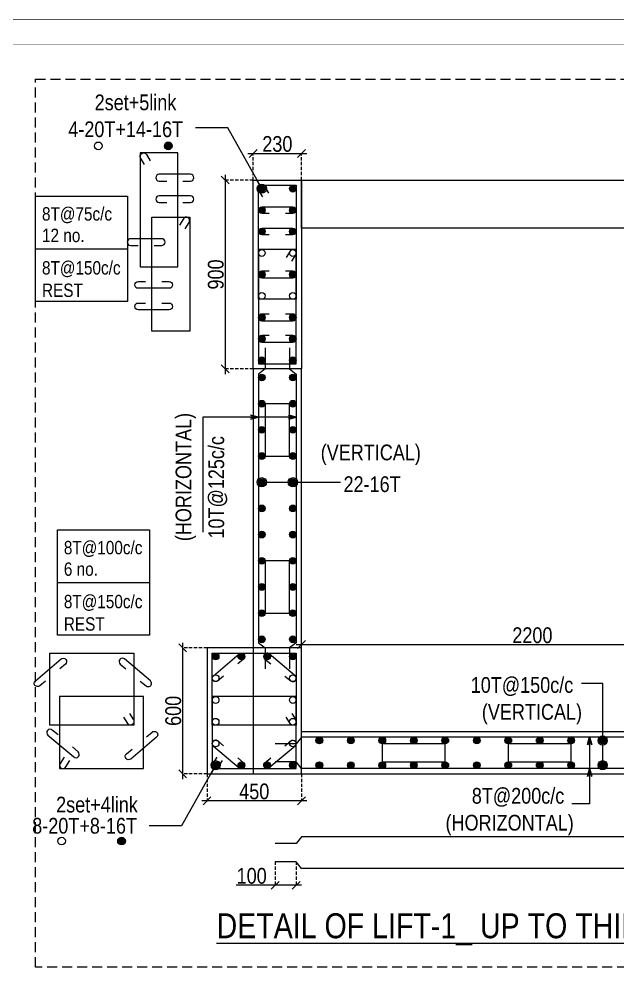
# Model space of a CAD drawing. Header units: millimetres. Extents: x 1112055 to 3390982, y -148532 to 766891.
# Drawn here: x 2568593 to 2579995, y 366024 to 384443 of the extents above; entities that cross this region are included whole.
import ezdxf

# ---------------------------------------------------------------- set-up
doc = ezdxf.new("R2010")
doc.units = ezdxf.units.MM
doc.header["$PDMODE"] = 35
doc.header["$PDSIZE"] = -25
doc.linetypes.add('DASHED2', pattern=[0.375, 0.25, -0.125])
doc.linetypes.add('Hidden', pattern=[9.525, 6.35, -3.175])
for name, color, linetype, lineweight in [('B COL. SIZE DIM', 220, 'Continuous', 25), ('B COLUMN', 1, 'Hidden', 9), ('B P.C.C', 251, 'Continuous', 0), ('B STEEL', 34, 'Continuous', 15), ('B STEEL TEXT', 7, 'Continuous', 15), ('B TITLE BLOCK', 250, 'Continuous', 0)]:
    doc.layers.add(name, color=color, linetype=linetype, lineweight=lineweight)
doc.styles.add('ARIAL', font='arial.ttf')
doc.styles.add('dim inside', font='romans.shx', dxfattribs={"width": 0.8, "height": 125})
doc.styles.add('SWINC', font='swissc.ttf')
doc.dimstyles.new('DIM 1', dxfattribs={"dimscale": 0, "dimtxt": 230, "dimasz": 150, "dimexe": 0.18, "dimexo": 0.0625, "dimgap": 0.5, "dimtad": 1, "dimdec": 0, "dimzin": 0, "dimdsep": 46, "dimtxsty": 'ARIAL', "dimblk": 'OBLIQUE', "dimcen": 6, "dimse1": 1, "dimse2": 1, "dimclrd": 256, "dimclrt": 256, "dimadec": 0, "dimazin": 2, "dimtfac": 0.75, "dimtdec": 0, "dimtix": 1, "dimtofl": 0, "dimtmove": 1, "dimatfit": 3, "dimldrblk": 'OPEN30', "dimfxl": 0.18, "dimfrac": 1, "dimtolj": 1, "dimtzin": 0, "dimlwd": -1, "dimarcsym": 0})
doc.dimstyles.new('dim inside', dxfattribs={"dimtxt": 125, "dimasz": 100, "dimexe": 0, "dimexo": 0, "dimgap": 10, "dimtad": 0, "dimdec": 0, "dimzin": 0, "dimdsep": 46, "dimtxsty": 'dim inside', "dimblk": 'SMALL', "dimcen": 0.09, "dimadec": 0, "dimazin": 0, "dimtfac": 1, "dimtdec": 0, "dimtofl": 0, "dimtmove": 0, "dimatfit": 3, "dimfxl": 1, "dimtolj": 1, "dimtzin": 0, "dimarcsym": 2})

# ---------------------------------------------------------------- blocks, each defined once
blk = doc.blocks.new('_Oblique')
at = {"color": 0, "linetype": 'ByBlock', "lineweight": -2}
blk.add_line((-0.5, -0.5), (0.5, 0.5), dxfattribs=at)
blk = doc.blocks.new('*D1626')
at = {"layer": 'B COL. SIZE DIM', "color": 250, "lineweight": 9, "ltscale": 250, "transparency": 16777216}
blk.add_line((2572950, 381887), (2574070, 381887), dxfattribs=at)
at = {"layer": 'B COL. SIZE DIM', "color": 250, "linetype": 'DASHED2', "lineweight": 9, "ltscale": 250, "transparency": 16777216}
for p, q in [((2573050, 381380), (2573050, 381887)), ((2573970, 381380), (2573970, 381887))]:
    blk.add_line(p, q, dxfattribs=at)
at = {"layer": 'Defpoints', "color": 0, "ltscale": 250, "transparency": 16777216}
for p in [(2573970, 381887), (2573050, 381380), (2573970, 381380)]:
    blk.add_point(p, dxfattribs=at)
at = {"layer": 'B COL. SIZE DIM', "color": 250, "lineweight": 9, "ltscale": 250, "transparency": 16777216, "xscale": 150, "yscale": 150, "zscale": 150, "rotation": 180}
blk.add_blockref('_Oblique', (2573050, 381887), dxfattribs=at)
at = {"layer": 'B COL. SIZE DIM', "color": 250, "lineweight": 9, "ltscale": 250, "transparency": 16777216, "xscale": 150, "yscale": 150, "zscale": 150}
blk.add_blockref('_Oblique', (2573970, 381887), dxfattribs=at)
at = {"layer": 'B COL. SIZE DIM', "color": 6, "ltscale": 250, "transparency": 16777216, "insert": (2573510, 382066), "char_height": 300, "attachment_point": 5, "style": 'SWINC'}
blk.add_mtext('\\A1;230', dxfattribs=at)
blk = doc.blocks.new('*D1627')
at = {"layer": 'B COL. SIZE DIM', "color": 250, "lineweight": 9, "ltscale": 250, "transparency": 16777216}
blk.add_line((2572517, 381480), (2572517, 377680), dxfattribs=at)
at = {"layer": 'B COL. SIZE DIM', "color": 250, "linetype": 'DASHED2', "lineweight": 9, "ltscale": 250, "transparency": 16777216}
for p, q in [((2573050, 381380), (2572517, 381380)), ((2573050, 377780), (2572517, 377780))]:
    blk.add_line(p, q, dxfattribs=at)
at = {"layer": 'Defpoints', "color": 0, "ltscale": 250, "transparency": 16777216}
for p in [(2573050, 381380), (2572517, 377780), (2573050, 377780)]:
    blk.add_point(p, dxfattribs=at)
at = {"layer": 'B COL. SIZE DIM', "color": 250, "lineweight": 9, "ltscale": 250, "transparency": 16777216, "xscale": 150, "yscale": 150, "zscale": 150}
for p, rotation in [((2572517, 381380), 90), ((2572517, 377780), 270)]:
    blk.add_blockref('_Oblique', p, dxfattribs=dict(at, rotation=rotation))
at = {"layer": 'B COL. SIZE DIM', "color": 6, "ltscale": 250, "transparency": 16777216, "insert": (2572338, 379580), "char_height": 300, "attachment_point": 5, "rotation": 90, "style": 'SWINC'}
blk.add_mtext('\\A1;900', dxfattribs=at)
blk = doc.blocks.new('*D1657')
at = {"layer": 'B COL. SIZE DIM', "color": 250, "linetype": 'DASHED2', "lineweight": 9, "ltscale": 250, "transparency": 16777216}
for p, q in [((2572170, 370062), (2572170, 369546)), ((2573970, 370062), (2573970, 369546))]:
    blk.add_line(p, q, dxfattribs=at)
at = {"layer": 'B COL. SIZE DIM', "color": 250, "lineweight": 9, "ltscale": 250, "transparency": 16777216}
blk.add_line((2574070, 369546), (2572070, 369546), dxfattribs=at)
at = {"layer": 'Defpoints', "color": 0, "ltscale": 250, "transparency": 16777216}
for p in [(2572170, 370062), (2573970, 370062), (2572170, 369546)]:
    blk.add_point(p, dxfattribs=at)
at = {"layer": 'B COL. SIZE DIM', "color": 250, "lineweight": 9, "ltscale": 250, "transparency": 16777216, "xscale": 150, "yscale": 150, "zscale": 150, "rotation": 180}
blk.add_blockref('_Oblique', (2572170, 369546), dxfattribs=at)
at = {"layer": 'B COL. SIZE DIM', "color": 250, "lineweight": 9, "ltscale": 250, "transparency": 16777216, "xscale": 150, "yscale": 150, "zscale": 150}
blk.add_blockref('_Oblique', (2573970, 369546), dxfattribs=at)
at = {"layer": 'B COL. SIZE DIM', "color": 6, "ltscale": 250, "transparency": 16777216, "insert": (2573070, 369725), "char_height": 300, "attachment_point": 5, "style": 'SWINC'}
blk.add_mtext('\\A1;450', dxfattribs=at)
blk = doc.blocks.new('*D1658')
at = {"layer": 'B COL. SIZE DIM', "color": 250, "lineweight": 9, "ltscale": 250, "transparency": 16777216}
blk.add_line((2571706, 369962), (2571706, 372562), dxfattribs=at)
at = {"layer": 'B COL. SIZE DIM', "color": 250, "linetype": 'DASHED2', "lineweight": 9, "ltscale": 250, "transparency": 16777216}
for p, q in [((2572170, 372462), (2571706, 372462)), ((2572170, 370062), (2571706, 370062))]:
    blk.add_line(p, q, dxfattribs=at)
at = {"layer": 'Defpoints', "color": 0, "ltscale": 250, "transparency": 16777216}
for p in [(2571706, 372462), (2572170, 372462), (2572170, 370062)]:
    blk.add_point(p, dxfattribs=at)
at = {"layer": 'B COL. SIZE DIM', "color": 250, "lineweight": 9, "ltscale": 250, "transparency": 16777216, "xscale": 150, "yscale": 150, "zscale": 150}
for p, rotation in [((2571706, 372462), 90), ((2571706, 370062), 270)]:
    blk.add_blockref('_Oblique', p, dxfattribs=dict(at, rotation=rotation))
at = {"layer": 'B COL. SIZE DIM', "color": 6, "ltscale": 250, "transparency": 16777216, "insert": (2571527, 371262), "char_height": 300, "attachment_point": 5, "rotation": 90, "style": 'SWINC'}
blk.add_mtext('\\A1;600', dxfattribs=at)
blk = doc.blocks.new('_Open30')
at = {"color": 0, "linetype": 'ByBlock', "lineweight": -2}
for p, q in [((-1, 0.27), (0, 0)), ((0, 0), (-1, -0.27)), ((0, 0), (-1, 0))]:
    blk.add_line(p, q, dxfattribs=at)
blk = doc.blocks.new('*D1628')
at = {"layer": 'B COL. SIZE DIM', "color": 250, "linetype": 'DASHED2', "lineweight": 9, "ltscale": 250, "transparency": 16777216}
for p, q in [((2573470, 368387), (2573470, 367937)), ((2573870, 368387), (2573870, 367937))]:
    blk.add_line(p, q, dxfattribs=at)
at = {"layer": 'B COL. SIZE DIM', "color": 250, "lineweight": 9, "ltscale": 250, "transparency": 16777216}
for p, q in [((2573470, 367937), (2572722, 367937)), ((2573970, 367937), (2573470, 367937))]:
    blk.add_line(p, q, dxfattribs=at)
at = {"layer": 'Defpoints', "color": 0, "ltscale": 250, "transparency": 16777216}
for p in [(2573470, 368387), (2573870, 368387), (2573470, 367937)]:
    blk.add_point(p, dxfattribs=at)
at = {"layer": 'B COL. SIZE DIM', "color": 250, "lineweight": 9, "ltscale": 250, "transparency": 16777216, "xscale": 150, "yscale": 150, "zscale": 150, "rotation": 180}
blk.add_blockref('_Oblique', (2573470, 367937), dxfattribs=at)
at = {"layer": 'B COL. SIZE DIM', "color": 250, "lineweight": 9, "ltscale": 250, "transparency": 16777216, "xscale": 150, "yscale": 150, "zscale": 150}
blk.add_blockref('_Oblique', (2573870, 367937), dxfattribs=at)
at = {"layer": 'B COL. SIZE DIM', "color": 6, "ltscale": 250, "transparency": 16777216, "insert": (2573021, 368116), "char_height": 300, "attachment_point": 5, "style": 'SWINC'}
blk.add_mtext('\\A1;100', dxfattribs=at)
blk = doc.blocks.new('*D5827')
at = {"layer": 'B COL. SIZE DIM', "color": 250, "lineweight": 9, "ltscale": 250, "transparency": 16777216}
blk.add_line((2573870, 372527), (2582870, 372527), dxfattribs=at)
at = {"layer": 'B COL. SIZE DIM', "color": 250, "linetype": 'DASHED2', "lineweight": 9, "ltscale": 250, "transparency": 16777216}
for p, q in [((2573970, 370862), (2573970, 372527)), ((2582770, 370862), (2582770, 372527))]:
    blk.add_line(p, q, dxfattribs=at)
at = {"layer": 'Defpoints', "color": 0, "lineweight": 40, "transparency": 16777216}
for p in [(2582770, 372527), (2573970, 370862), (2582770, 370862)]:
    blk.add_point(p, dxfattribs=at)
at = {"layer": 'B COL. SIZE DIM', "color": 250, "lineweight": 9, "transparency": 16777216, "xscale": 150, "yscale": 150, "zscale": 150, "rotation": 180}
blk.add_blockref('_Oblique', (2573970, 372527), dxfattribs=at)
at = {"layer": 'B COL. SIZE DIM', "color": 250, "lineweight": 9, "transparency": 16777216, "xscale": 150, "yscale": 150, "zscale": 150}
blk.add_blockref('_Oblique', (2582770, 372527), dxfattribs=at)
at = {"layer": 'B COL. SIZE DIM', "color": 6, "transparency": 16777216, "insert": (2578370, 372702), "char_height": 300, "attachment_point": 5, "style": 'SWINC'}
blk.add_mtext('\\A1;2200', dxfattribs=at)

msp = doc.modelspace()

# ---------------------------------------------------------------- hatches: boundary and pattern name
at = {"layer": 'B STEEL', "lineweight": 13}
h = msp.add_hatch(color=256, dxfattribs=at)
h.dxf.hatch_style = 1
edge = h.paths.add_edge_path()
edge.add_arc((2571430.2, 382031.5), 73.3, 0, 360)
at = {"layer": 'B STEEL', "lineweight": 9, "ltscale": 0.5}
h = msp.add_hatch(color=34, dxfattribs=at)
edge = h.paths.add_edge_path()
edge.add_arc((2573213.9, 381215.8), 64, 360, 720, ccw=False)
h = msp.add_hatch(color=34, dxfattribs=at)
edge = h.paths.add_edge_path()
edge.add_arc((2573805.9, 381215.8), 64, -180, 180)
at = {"layer": 'B STEEL', "lineweight": 30}
h = msp.add_hatch(color=34, dxfattribs=at)
edge = h.paths.add_edge_path()
edge.add_arc((2573213.9, 380806.8), 64, -180, 180)
h = msp.add_hatch(color=34, dxfattribs=at)
edge = h.paths.add_edge_path()
edge.add_arc((2573805.9, 380806.8), 64, -180, 180)
h = msp.add_hatch(color=34, dxfattribs=at)
edge = h.paths.add_edge_path()
edge.add_arc((2573213.9, 380397.8), 64, -180, 180)
h = msp.add_hatch(color=34, dxfattribs=at)
edge = h.paths.add_edge_path()
edge.add_arc((2573805.9, 380397.8), 64, -180, 180)
h = msp.add_hatch(color=34, dxfattribs=at)
edge = h.paths.add_edge_path()
edge.add_arc((2573213.9, 379579.8), 64, -180, 180)
h = msp.add_hatch(color=34, dxfattribs=at)
edge = h.paths.add_edge_path()
edge.add_arc((2573805.9, 379579.8), 64, -180, 180)
h = msp.add_hatch(color=34, dxfattribs=at)
edge = h.paths.add_edge_path()
edge.add_arc((2573213.9, 378761.8), 64, -180, 180)
h = msp.add_hatch(color=34, dxfattribs=at)
edge = h.paths.add_edge_path()
edge.add_arc((2573805.9, 378761.8), 64, -180, 180)
h = msp.add_hatch(color=34, dxfattribs=at)
edge = h.paths.add_edge_path()
edge.add_arc((2573213.9, 378352.8), 64, -180, 180)
h = msp.add_hatch(color=34, dxfattribs=at)
edge = h.paths.add_edge_path()
edge.add_arc((2573805.9, 378352.8), 64, -180, 180)
at = {"layer": 'B STEEL', "lineweight": 9, "ltscale": 0.5}
h = msp.add_hatch(color=34, dxfattribs=at)
edge = h.paths.add_edge_path()
edge.add_arc((2573213.9, 377943.8), 64, -360, 0)
h = msp.add_hatch(color=34, dxfattribs=at)
edge = h.paths.add_edge_path()
edge.add_arc((2573805.9, 377943.8), 64, 180, 540, ccw=False)
h = msp.add_hatch(color=34, dxfattribs=at)
edge = h.paths.add_edge_path()
edge.add_arc((2573213.9, 377615.8), 64, -360, 0)
h = msp.add_hatch(color=34, dxfattribs=at)
edge = h.paths.add_edge_path()
edge.add_arc((2573805.9, 377615.8), 64, 180, 540, ccw=False)
h = msp.add_hatch(color=34, dxfattribs=at)
edge = h.paths.add_edge_path()
edge.add_arc((2573213.9, 377116.8), 64, -360, 0)
h = msp.add_hatch(color=34, dxfattribs=at)
edge = h.paths.add_edge_path()
edge.add_arc((2573805.9, 377116.8), 64, 180, 540, ccw=False)
h = msp.add_hatch(color=34, dxfattribs=at)
edge = h.paths.add_edge_path()
edge.add_arc((2573213.9, 376617.8), 64, -360, 0)
h = msp.add_hatch(color=34, dxfattribs=at)
edge = h.paths.add_edge_path()
edge.add_arc((2573805.9, 376617.8), 64, 180, 540, ccw=False)
h = msp.add_hatch(color=34, dxfattribs=at)
edge = h.paths.add_edge_path()
edge.add_arc((2573213.9, 376118.8), 64, -360, 0)
h = msp.add_hatch(color=34, dxfattribs=at)
edge = h.paths.add_edge_path()
edge.add_arc((2573805.9, 376118.8), 64, 180, 540, ccw=False)
h = msp.add_hatch(color=34, dxfattribs=at)
edge = h.paths.add_edge_path()
edge.add_arc((2573213.9, 375619.8), 64, -360, 0)
h = msp.add_hatch(color=34, dxfattribs=at)
edge = h.paths.add_edge_path()
edge.add_arc((2573805.9, 375619.8), 64, 180, 540, ccw=False)
h = msp.add_hatch(color=34, dxfattribs=at)
edge = h.paths.add_edge_path()
edge.add_arc((2573213.9, 375120.8), 64, -360, 0)
h = msp.add_hatch(color=34, dxfattribs=at)
edge = h.paths.add_edge_path()
edge.add_arc((2573805.9, 375120.8), 64, 180, 540, ccw=False)
h = msp.add_hatch(color=34, dxfattribs=at)
edge = h.paths.add_edge_path()
edge.add_arc((2573213.9, 374621.8), 64, -360, 0)
h = msp.add_hatch(color=34, dxfattribs=at)
edge = h.paths.add_edge_path()
edge.add_arc((2573805.9, 374621.8), 64, 180, 540, ccw=False)
h = msp.add_hatch(color=34, dxfattribs=at)
edge = h.paths.add_edge_path()
edge.add_arc((2573213.9, 374122.8), 64, -360, 0)
h = msp.add_hatch(color=34, dxfattribs=at)
edge = h.paths.add_edge_path()
edge.add_arc((2573805.9, 374122.8), 64, 180, 540, ccw=False)
h = msp.add_hatch(color=34, dxfattribs=at)
edge = h.paths.add_edge_path()
edge.add_arc((2573213.9, 373623.8), 64, -360, 0)
h = msp.add_hatch(color=34, dxfattribs=at)
edge = h.paths.add_edge_path()
edge.add_arc((2573805.9, 373623.8), 64, 180, 540, ccw=False)
h = msp.add_hatch(color=34, dxfattribs=at)
edge = h.paths.add_edge_path()
edge.add_arc((2573213.9, 373124.8), 64, -360, 0)
h = msp.add_hatch(color=34, dxfattribs=at)
edge = h.paths.add_edge_path()
edge.add_arc((2573805.9, 373124.8), 64, 180, 540, ccw=False)
h = msp.add_hatch(color=34, dxfattribs=at)
edge = h.paths.add_edge_path()
edge.add_arc((2573213.9, 372625.8), 64, 0, 360, ccw=False)
h = msp.add_hatch(color=34, dxfattribs=at)
edge = h.paths.add_edge_path()
edge.add_arc((2573805.9, 372625.8), 64, -540, -180)
h = msp.add_hatch(color=34, dxfattribs=at)
edge = h.paths.add_edge_path()
edge.add_arc((2572333.9, 372297.8), 64, 0, 360, ccw=False)
h = msp.add_hatch(color=34, dxfattribs=at)
edge = h.paths.add_edge_path()
edge.add_arc((2572824.6, 372297.8), 64, 0, 360, ccw=False)
h = msp.add_hatch(color=34, dxfattribs=at)
edge = h.paths.add_edge_path()
edge.add_arc((2573315.2, 372297.8), 64, 0, 360, ccw=False)
h = msp.add_hatch(color=34, dxfattribs=at)
edge = h.paths.add_edge_path()
edge.add_arc((2573805.9, 372297.8), 64, -540, -180)
h = msp.add_hatch(color=34, dxfattribs=at)
edge = h.paths.add_edge_path()
edge.add_arc((2574309.9, 370697.8), 64, 180, 540, ccw=False)
h = msp.add_hatch(color=34, dxfattribs=at)
edge = h.paths.add_edge_path()
edge.add_arc((2574909.9, 370697.8), 64, 180, 540, ccw=False)
h = msp.add_hatch(color=34, dxfattribs=at)
edge = h.paths.add_edge_path()
edge.add_arc((2575509.9, 370697.8), 64, 180, 540, ccw=False)
h = msp.add_hatch(color=34, dxfattribs=at)
edge = h.paths.add_edge_path()
edge.add_arc((2576109.9, 370697.8), 64, 180, 540, ccw=False)
h = msp.add_hatch(color=34, dxfattribs=at)
edge = h.paths.add_edge_path()
edge.add_arc((2576709.9, 370697.8), 64, 180, 540, ccw=False)
h = msp.add_hatch(color=34, dxfattribs=at)
edge = h.paths.add_edge_path()
edge.add_arc((2577309.9, 370697.8), 64, 180, 540, ccw=False)
h = msp.add_hatch(color=34, dxfattribs=at)
edge = h.paths.add_edge_path()
edge.add_arc((2577909.9, 370697.8), 64, 0, 360)
h = msp.add_hatch(color=34, dxfattribs=at)
edge = h.paths.add_edge_path()
edge.add_arc((2578509.9, 370697.8), 64, 180, 540, ccw=False)
h = msp.add_hatch(color=34, dxfattribs=at)
edge = h.paths.add_edge_path()
edge.add_arc((2579109.9, 370697.8), 64, 180, 540, ccw=False)
h = msp.add_hatch(color=34, dxfattribs=at)
edge = h.paths.add_edge_path()
edge.add_arc((2579709.9, 370697.8), 64, 0, 360)
h = msp.add_hatch(color=34, dxfattribs=at)
edge = h.paths.add_edge_path()
edge.add_arc((2572333.9, 370225.8), 64, -360, 0)
h = msp.add_hatch(color=34, dxfattribs=at)
edge = h.paths.add_edge_path()
edge.add_arc((2572824.6, 370225.8), 64, -360, 0)
h = msp.add_hatch(color=34, dxfattribs=at)
edge = h.paths.add_edge_path()
edge.add_arc((2573315.2, 370225.8), 64, -360, 0)
h = msp.add_hatch(color=34, dxfattribs=at)
edge = h.paths.add_edge_path()
edge.add_arc((2573805.9, 370225.8), 64, 180, 540, ccw=False)
h = msp.add_hatch(color=34, dxfattribs=at)
edge = h.paths.add_edge_path()
edge.add_arc((2574309.9, 370225.8), 64, 180, 540, ccw=False)
h = msp.add_hatch(color=34, dxfattribs=at)
edge = h.paths.add_edge_path()
edge.add_arc((2574909.9, 370225.8), 64, 180, 540, ccw=False)
h = msp.add_hatch(color=34, dxfattribs=at)
edge = h.paths.add_edge_path()
edge.add_arc((2575509.9, 370225.8), 64, 180, 540, ccw=False)
h = msp.add_hatch(color=34, dxfattribs=at)
edge = h.paths.add_edge_path()
edge.add_arc((2576109.9, 370225.8), 64, 180, 540, ccw=False)
h = msp.add_hatch(color=34, dxfattribs=at)
edge = h.paths.add_edge_path()
edge.add_arc((2576709.9, 370225.8), 64, 180, 540, ccw=False)
h = msp.add_hatch(color=34, dxfattribs=at)
edge = h.paths.add_edge_path()
edge.add_arc((2577309.9, 370225.8), 64, 180, 540, ccw=False)
h = msp.add_hatch(color=34, dxfattribs=at)
edge = h.paths.add_edge_path()
edge.add_arc((2577909.9, 370225.8), 64, 0, 360)
h = msp.add_hatch(color=34, dxfattribs=at)
edge = h.paths.add_edge_path()
edge.add_arc((2578509.9, 370225.8), 64, 180, 540, ccw=False)
h = msp.add_hatch(color=34, dxfattribs=at)
edge = h.paths.add_edge_path()
edge.add_arc((2579109.9, 370225.8), 64, 180, 540, ccw=False)
h = msp.add_hatch(color=34, dxfattribs=at)
edge = h.paths.add_edge_path()
edge.add_arc((2579709.9, 370225.8), 64, 0, 360)
at = {"layer": 'B STEEL', "lineweight": 13}
h = msp.add_hatch(color=256, dxfattribs=at)
h.dxf.hatch_style = 1
edge = h.paths.add_edge_path()
edge.add_arc((2570540.6, 368779.5), 73.3, 0, 360)

# ---------------------------------------------------------------- linework, layer by layer
at = {"layer": 'B COLUMN', "color": 1, "linetype": 'ByBlock', "lineweight": 20}
for points in [[(2573969.9, 377779.8), (2573049.9, 377779.8), (2573049.9, 370061.8), (2583689.9, 370061.8), (2583689.9, 381379.8), (2582769.9, 381379.8), (2582769.9, 370861.8), (2573969.9, 370861.8)], [(2573969.9, 377779.8), (2573049.9, 377779.8), (2573049.9, 381379.8), (2573969.9, 381379.8)], [(2582769.9, 380459.8), (2573969.9, 380459.8), (2573969.9, 381379.8), (2582769.9, 381379.8)], [(2573969.9, 372461.8), (2572169.9, 372461.8), (2572169.9, 370061.8), (2573969.9, 370061.8)]]:
    msp.add_lwpolyline(points, close=True, dxfattribs=at)
at = {"layer": 'B P.C.C', "color": 250, "lineweight": 0, "ltscale": 30}
for p, q in [((2568903.6, 380068.4), (2570656.8, 380068.4)), ((2569319.9, 373707.7), (2571073, 373707.7))]:
    msp.add_line(p, q, dxfattribs=at)
at = {"layer": 'B P.C.C', "color": 250, "linetype": 'Hidden', "lineweight": 0, "ltscale": 30}
msp.add_lwpolyline([(2588175.5, 366378.9), (2568903.6, 366378.9), (2568903.6, 383300.8), (2588175.5, 383300.8)], close=True, dxfattribs=at)
at = {"layer": 'B P.C.C', "color": 250, "lineweight": 0, "ltscale": 30}
for points in [[(2568903.6, 381071), (2570656.8, 381071), (2570656.8, 379065.8), (2568903.6, 379065.8)], [(2569319.9, 374710.3), (2571073, 374710.3), (2571073, 372705.1), (2569319.9, 372705.1)]]:
    msp.add_lwpolyline(points, close=True, dxfattribs=at)
at = {"layer": 'B STEEL', "lineweight": 13}
for points in [[(2570895.2, 379724.9), (2571615.2, 379724.9), (2571615.2, 381897.9), (2570895.2, 381897.9)], [(2573869.9, 379106.8), (2573149.9, 379106.8), (2573149.9, 381279.8), (2573869.9, 381279.8)], [(2571119.2, 380670.9), (2571839.2, 380670.9), (2571839.2, 378497.9), (2571119.2, 378497.9)], [(2573869.9, 380052.8), (2573149.9, 380052.8), (2573149.9, 377879.8), (2573869.9, 377879.8)]]:
    msp.add_lwpolyline(points, close=True, dxfattribs=at)
at = {"layer": 'B STEEL', "color": 34, "lineweight": 9, "ltscale": 0.5}
for points in [[(2570979.5, 381678.9), (2570904.7, 381800.3, -1), (2571013.8, 381867.4), (2571088.5, 381746)], [(2571709.7, 381360.9), (2571852.4, 381360.9, 1), (2571852.4, 381488.9), (2571260.4, 381488.9, 1), (2571260.4, 381360.9), (2571403.1, 381360.9)], [(2573234.2, 381060.8), (2573159.4, 381182.3, -1), (2573268.5, 381249.4), (2573343.2, 381127.9)], [(2571709.7, 380951.9), (2571852.4, 380951.9, 1), (2571852.4, 381079.9), (2571260.4, 381079.9, 1), (2571260.4, 380951.9), (2571403.1, 380951.9)], [(2573356.6, 380742.8), (2573213.9, 380742.8, -1), (2573213.9, 380870.8), (2573805.9, 380870.8, -1), (2573805.9, 380742.8), (2573663.3, 380742.8)], [(2571754.9, 380451.9), (2571829.7, 380573.4, 1), (2571720.7, 380640.5), (2571645.9, 380519)], [(2573356.6, 380333.8), (2573213.9, 380333.8, -1), (2573213.9, 380461.8), (2573805.9, 380461.8, -1), (2573805.9, 380333.8), (2573663.3, 380333.8)], [(2571163, 380133.9), (2571305.6, 380133.9, 1), (2571305.6, 380261.9), (2570713.7, 380261.9, 1), (2570713.7, 380133.9), (2570856.3, 380133.9)], [(2573785.7, 379833.8), (2573860.4, 379955.3, 1), (2573751.4, 380022.4), (2573676.6, 379900.9)], [(2573356.6, 379643.8), (2573213.9, 379643.8, 1), (2573213.9, 379515.8), (2573805.9, 379515.8, 1), (2573805.9, 379643.8), (2573663.3, 379643.8)], [(2571306.5, 379443.9), (2571449.1, 379443.9, -1), (2571449.1, 379315.9), (2570857.2, 379315.9, -1), (2570857.2, 379443.9), (2570999.8, 379443.9)], [(2571306.5, 379034.9), (2571449.1, 379034.9, -1), (2571449.1, 378906.9), (2570857.2, 378906.9, -1), (2570857.2, 379034.9), (2570999.8, 379034.9)], [(2573356.6, 378825.9), (2573213.9, 378825.9, 1), (2573213.9, 378697.8), (2573805.9, 378697.8, 1), (2573805.9, 378825.9), (2573663.3, 378825.9)], [(2573356.6, 378416.9), (2573213.9, 378416.9, 1), (2573213.9, 378288.8), (2573805.9, 378288.8, 1), (2573805.9, 378416.9), (2573663.3, 378416.9)], [(2569090.1, 371830.8), (2568981.2, 371738.8, -1), (2568898.6, 371836.6), (2569389.2, 372251, -1), (2569471.8, 372153.2), (2569362.8, 372061.2)], [(2570897.9, 371830.8), (2571006.9, 371738.8, 1), (2571089.5, 371836.6), (2570598.9, 372251, 1), (2570516.3, 372153.2), (2570625.3, 372061.2)], [(2572484.2, 371926.5), (2572375.2, 371834.5, -1), (2572292.6, 371932.3), (2572783.3, 372346.7, -1), (2572865.9, 372248.9), (2572756.9, 372156.9)], [(2573655.6, 371926.5), (2573764.6, 371834.5, 1), (2573847.2, 371932.3), (2573356.6, 372346.7, 1), (2573273.9, 372248.9), (2573382.9, 372156.9)], [(2570692.7, 371209.7), (2570767.4, 371088.2, -1), (2570658.4, 371021.1), (2570583.6, 371142.6)], [(2573785.7, 371209.7), (2573860.4, 371088.2, -1), (2573751.4, 371021.1), (2573676.6, 371142.6)], [(2569330.7, 370804.3), (2569221.7, 370896.3, 1), (2569139.1, 370798.5), (2569629.7, 370384.1, 1), (2569712.4, 370481.9), (2569603.4, 370574)], [(2571015.4, 370764.9), (2571124.4, 370857, -1), (2571207, 370759.1), (2570716.4, 370344.7, -1), (2570633.8, 370442.6), (2570742.7, 370534.6)], [(2572484.2, 370597.1), (2572375.2, 370689.1, 1), (2572292.6, 370591.3), (2572783.3, 370176.9, 1), (2572865.9, 370274.8), (2572756.9, 370366.8)], [(2573655.6, 370597.1), (2573764.6, 370689.1, -1), (2573847.2, 370591.3), (2573356.6, 370176.9, -1), (2573273.9, 370274.8), (2573382.9, 370366.8)], [(2569446, 370380.9), (2569371.2, 370259.4, 1), (2569480.2, 370192.3), (2569555, 370313.8)], [(2572354.2, 370380.9), (2572279.4, 370259.4, 1), (2572388.5, 370192.3), (2572463.2, 370313.8)]]:
    msp.add_lwpolyline(points, format="xyb", dxfattribs=at)
at = {"layer": 'B STEEL', "lineweight": 13}
for points in [[(2573278, 378179.8), (2573278, 377779.8), (2573149.9, 377679.8), (2573149.9, 372561.8), (2573278, 372461.8), (2573278, 372061.8)], [(2573741.9, 378179.8), (2573741.9, 377779.8), (2573869.9, 377679.8), (2573869.9, 372561.8), (2573741.9, 372461.8), (2573741.9, 372061.8)], [(2583269.9, 370633.8), (2582869.9, 370633.8), (2582769.9, 370761.8), (2573969.9, 370761.8), (2573869.9, 370633.8), (2573469.9, 370633.8)], [(2583269.9, 370289.9), (2582869.9, 370289.9), (2582769.9, 370161.8), (2573969.9, 370161.8), (2573869.9, 370289.9), (2573469.9, 370289.9)], [(2583269.9, 368731), (2582869.9, 368731), (2582769.9, 368859), (2573969.9, 368859), (2573869.9, 368731), (2573469.9, 368731)], [(2583269.9, 368387.1), (2582869.9, 368387.1), (2582769.9, 368259), (2573969.9, 368259), (2573869.9, 368387.1), (2573469.9, 368387.1)]]:
    msp.add_lwpolyline(points, dxfattribs=at)
at = {"layer": 'B STEEL', "color": 3, "lineweight": 13}
for points in [[(2573278, 376118.8), (2573741.9, 376118.8), (2573741.9, 377116.8), (2573278, 377116.8)], [(2573278, 373124.8), (2573741.9, 373124.8), (2573741.9, 374122.8), (2573278, 374122.8)], [(2575509.9, 370633.8), (2575509.9, 370289.9), (2576709.9, 370289.9), (2576709.9, 370633.8)], [(2577909.9, 370633.8), (2577909.9, 370289.9), (2579109.9, 370289.9), (2579109.9, 370633.8)]]:
    msp.add_lwpolyline(points, close=True, dxfattribs=at)
at = {"layer": 'B STEEL', "color": 34, "lineweight": 9, "ltscale": 0.5}
for points in [[(2570776.9, 370990.6), (2569176.9, 370990.6), (2569176.9, 372361.8), (2570776.9, 372361.8)], [(2573869.9, 370990.6), (2572269.9, 370990.6), (2572269.9, 372361.8), (2573869.9, 372361.8)], [(2570961.7, 371533), (2569361.7, 371533), (2569361.7, 370161.8), (2570961.7, 370161.8)], [(2573869.9, 371533), (2572269.9, 371533), (2572269.9, 370161.8), (2573869.9, 370161.8)]]:
    msp.add_lwpolyline(points, close=True, dxfattribs=at)
at = {"layer": 'B STEEL', "lineweight": 13}
for centre in [(2570096.8, 382031.5), (2571430.2, 382031.5), (2569398.2, 368779.5), (2570540.6, 368779.5)]:
    msp.add_circle(centre, 73.3, dxfattribs=at)
at = {"layer": 'B STEEL', "color": 34, "lineweight": 9, "ltscale": 0.5}
for centre in [(2573213.9, 381215.8), (2573805.9, 381215.8), (2573213.9, 380806.8), (2573805.9, 380806.8), (2573213.9, 380397.8), (2573805.9, 380397.8), (2573213.9, 379988.8), (2573805.9, 379988.8), (2573213.9, 379579.8), (2573805.9, 379579.8), (2573213.9, 379170.8), (2573805.9, 379170.8), (2573213.9, 378761.8), (2573805.9, 378761.8), (2573213.9, 378352.8), (2573805.9, 378352.8), (2573213.9, 377943.8), (2573805.9, 377943.8), (2573213.9, 377615.8), (2573805.9, 377615.8), (2573213.9, 377116.8), (2573805.9, 377116.8), (2573213.9, 376617.8), (2573805.9, 376617.8), (2573213.9, 376118.8), (2573805.9, 376118.8), (2573213.9, 375619.8), (2573805.9, 375619.8), (2573213.9, 375120.8), (2573805.9, 375120.8), (2573213.9, 374621.8), (2573805.9, 374621.8), (2573213.9, 374122.8), (2573805.9, 374122.8), (2573213.9, 373623.8), (2573805.9, 373623.8), (2573213.9, 373124.8), (2573805.9, 373124.8), (2573213.9, 372625.8), (2573805.9, 372625.8), (2572333.9, 372297.8), (2572824.6, 372297.8), (2573315.2, 372297.8), (2573805.9, 372297.8), (2572333.9, 371883.4), (2573805.9, 371883.4), (2572333.9, 371469), (2573805.9, 371469), (2572333.9, 371054.6), (2573805.9, 371054.6), (2572333.9, 370640.2), (2573805.9, 370640.2), (2574309.9, 370697.8), (2574909.9, 370697.8), (2575509.9, 370697.8), (2576109.9, 370697.8), (2576709.9, 370697.8), (2577309.9, 370697.8), (2577909.9, 370697.8), (2578509.9, 370697.8), (2579109.9, 370697.8), (2579709.9, 370697.8), (2572333.9, 370225.8), (2572824.6, 370225.8), (2573315.2, 370225.8), (2573805.9, 370225.8), (2574309.9, 370225.8), (2574909.9, 370225.8), (2575509.9, 370225.8), (2576109.9, 370225.8), (2576709.9, 370225.8), (2577309.9, 370225.8), (2577909.9, 370225.8), (2578509.9, 370225.8), (2579109.9, 370225.8), (2579709.9, 370225.8)]:
    msp.add_circle(centre, 64, dxfattribs=at)
at = {"layer": 'B TITLE BLOCK', "color": 1, "const_width": 10.8}
msp.add_lwpolyline([(2598972.2, 384437.6), (2598972.2, 330361.1), (2527990.3, 330361.1), (2527990.3, 384437.6)], close=True, dxfattribs=at)
at = {"layer": 'B TITLE BLOCK', "color": 250, "lineweight": 0, "const_width": 10.8}
msp.add_lwpolyline([(2598491.5, 383956.9), (2598491.5, 330841.8), (2528470.9, 330841.8), (2528470.9, 383956.9)], close=True, dxfattribs=at)

# ---------------------------------------------------------------- texts
at = {"layer": 'B STEEL TEXT', "lineweight": 5, "style": 'SWINC'}
for s, height, p in [('2set+5link', 300, (2570028.1, 382710.2)), ('4-20T+14-16T', 300, (2569526.5, 382197.5)), ('8T@75c/c', 255, (2569025, 380607)), ('12 no.', 255, (2569025, 380197.5)), ('8T@150c/c', 255, (2569025, 379578.6)), ('REST', 255, (2569025, 379151.5)), ('(VERTICAL)', 300, (2574336, 376037.6)), ('22-16T', 300, (2574771.1, 375432.6)), ('8T@100c/c', 255, (2569441.3, 374246.3)), ('6 no.', 255, (2569441.3, 373836.8)), ('8T@150c/c', 255, (2569441.3, 373217.9)), ('REST', 255, (2569441.3, 372790.9)), ('10T@150c/c', 300, (2577195.2, 371605.5)), ('(VERTICAL)', 300, (2577407, 371092.8)), ('8T@200c/c', 300, (2577215.5, 369493.3)), ('2set+4link', 300, (2569294, 369325.8)), ('(HORIZONTAL)', 300, (2576714.7, 368980.5)), ('8-20T+8-16T', 300, (2568839.1, 368922.4))]:
    msp.add_text(s, height=height, dxfattribs=at).set_placement(p)
for s, p in [('(HORIZONTAL)', (2571870.8, 374497.2)), ('10T@125c/c', (2572496.1, 374546.4))]:
    msp.add_text(s, height=300, rotation=90, dxfattribs=at).set_placement(p)
at = {"layer": 'B TITLE BLOCK', "color": 0, "style": 'SWINC'}
msp.add_text('%%UDETAIL OF LIFT-1_ UP TO THIRD FLOOR SLAB LVL.', height=475.05, dxfattribs=at).set_placement((2572352.4, 366928.7))

# ---------------------------------------------------------------- dimensions: what is measured, and where the dimension line sits
at = {"layer": 'B COL. SIZE DIM', "color": 250, "ltscale": 250}
for base, p1, p2, picture, middle in [((2573969.9, 381887.2), (2573049.9, 381379.8), (2573969.9, 381379.8), '*D1626', (2573509.9, 382066.4)), ((2582769.9, 372526.9), (2573969.9, 370861.8), (2582769.9, 370861.8), '*D5827', (2578369.9, 372701.9)), ((2573469.9, 367936.6), (2573869.9, 368387.1), (2573469.9, 368387.1), '*D1628', (2573021, 368115.6))]:
    dim = msp.add_linear_dim(base=base, p1=p1, p2=p2, dimstyle='dim inside', override={"dimtxt": 300, "dimasz": 150, "dimgap": 25, "dimtad": 3, "dimlfac": 0.25, "dimtxsty": 'SWINC', "dimblk1": 'Oblique', "dimblk2": 'Oblique', "dimsah": 1, "dimdle": 100, "dimclrd": 250, "dimclre": 250, "dimclrt": 6, "dimfxl": 1000, "dimlwd": 9, "dimlwe": 9}, dxfattribs=at)
    dim.commit()
    dim.dimension.update_dxf_attribs({"geometry": picture, "text_midpoint": middle})
for base, p1, p2, angle, picture, middle in [((2572516.6, 377779.8), (2573049.9, 381379.8), (2573049.9, 377779.8), 90, '*D1627', (2572337.6, 379579.8)), ((2571706.3, 372461.8), (2572169.9, 370061.8), (2572169.9, 372461.8), 270, '*D1658', (2571527.3, 371261.8)), ((2572169.9, 369546), (2573969.9, 370061.8), (2572169.9, 370061.8), 180, '*D1657', (2573069.9, 369724.8))]:
    dim = msp.add_linear_dim(base=base, p1=p1, p2=p2, angle=angle, dimstyle='dim inside', override={"dimtxt": 300, "dimasz": 150, "dimgap": 25, "dimtad": 3, "dimlfac": 0.25, "dimtxsty": 'SWINC', "dimblk1": 'Oblique', "dimblk2": 'Oblique', "dimsah": 1, "dimdle": 100, "dimclrd": 250, "dimclre": 250, "dimclrt": 6, "dimfxl": 1000, "dimlwd": 9, "dimlwe": 9}, dxfattribs=at)
    dim.commit()
    dim.dimension.update_dxf_attribs({"geometry": picture, "text_midpoint": middle})

# ---------------------------------------------------------------- leaders
at = {"layer": 'B STEEL TEXT', "lineweight": 9}
for points in [[(2573213.9, 381215.8), (2572563.3, 382372), (2571950.2, 382372)], [(2573213.9, 375619.8), (2574710.4, 375619.8)], [(2573805.9, 375619.8), (2574710.4, 375619.8)], [(2579709.9, 370225.8), (2579709.9, 371784.2), (2579306, 371784.2)], [(2579709.9, 370697.8), (2579709.9, 371784.2), (2579306, 371784.2)], [(2572333.9, 370225.8), (2571683.3, 369069.7), (2571070.2, 369069.7)]]:
    msp.add_leader(points, dimstyle='DIM 1', override={"dimscale": 1, "dimasz": 175, "dimtad": 0, "dimtxsty": 'SWINC', "dimldrblk": 'DotBlank', "dimfxlon": 1, "dimarcsym": 2}, dxfattribs=at)
at = {"layer": 'B STEEL TEXT', "lineweight": 5}
for points in [[(2573149.9, 376860), (2572087.4, 376860), (2572087.4, 374665.8)], [(2573869.9, 376860), (2572087.4, 376860), (2572087.4, 374665.8)], [(2579459, 370761.8), (2579459, 369489.4), (2579123.2, 369489.4)], [(2579459, 370161.8), (2579459, 369489.4), (2579123.2, 369489.4)]]:
    msp.add_leader(points, dimstyle='DIM 1', override={"dimscale": 1, "dimtad": 0, "dimtxsty": 'SWINC', "dimfxlon": 1, "dimlwd": 5, "dimarcsym": 2}, dxfattribs=at)

doc.saveas('drawing.dxf')
